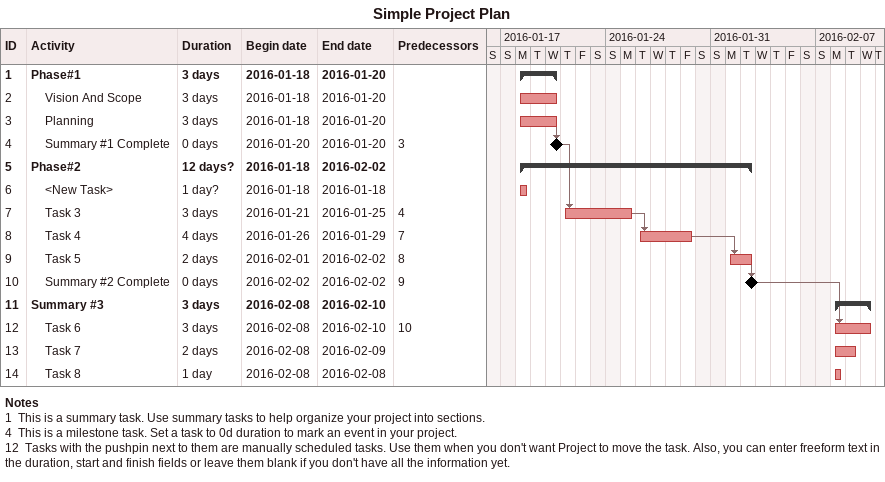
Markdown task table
Simple Project Plan

| ID | Level | Task | Duration | Start | Finish | Predecessors |
|---|---|---|---|---|---|---|
| 1 | 1 | **Phase#1** | 3d | 2016-01-18 | 2016-01-20 |  |
| 2 | 2 | Vision And Scope | 3d | 2016-01-18 | 2016-01-20 |  |
| 3 | 2 | Planning | 3d | 2016-01-18 | 2016-01-20 |  |
| 4 | 2 | Summary #1 Complete | 0d | 2016-01-20 | 2016-01-20 | 3 |
| 5 | 1 | **Phase#2** | 12d? | 2016-01-18 | 2016-02-02 |  |
| 6 | 2 | <New Task> | 1d? | 2016-01-18 | 2016-01-18 |  |
| 7 | 2 | Task 3 | 3d | 2016-01-21 | 2016-01-25 | 4 |
| 8 | 2 | Task 4 | 4d | 2016-01-26 | 2016-01-29 | 7 |
| 9 | 2 | Task 5 | 2d | 2016-02-01 | 2016-02-02 | 8 |
| 10 | 2 | Summary #2 Complete | 0d | 2016-02-02 | 2016-02-02 | 9 |
| 11 | 1 | **Summary #3** | 3d | 2016-02-08 | 2016-02-10 |  |
| 12 | 2 | Task 6 | 3d | 2016-02-08 | 2016-02-10 | 10 |
| 13 | 2 | Task 7 | 2d | 2016-02-08 | 2016-02-09 |  |
| 14 | 2 | Task 8 | 1d | 2016-02-08 | 2016-02-08 |  |

Notes
- 1: This is a summary task. Use summary tasks to help organize your project into sections.
- 4: This is a milestone task. Set a task to 0d duration to mark an event in your project.
- 12: Tasks with the pushpin next to them are manually scheduled tasks. Use them when you don't want Project to move the task. Also, you can enter freeform text in the duration, start and finish fields or leave them blank if you don't have all the information yet.
